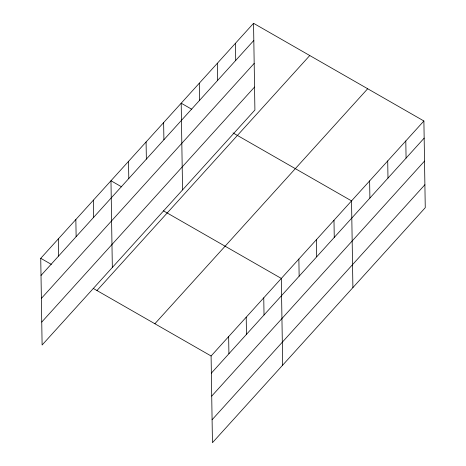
<?xml version="1.0" encoding="UTF-8"?>
<svg xmlns="http://www.w3.org/2000/svg" width="466" height="466" viewBox="0 0 466 466"><rect width="100%" height="100%" fill="white"/><g stroke="black" fill="none" stroke-linecap="round" stroke-linejoin="round"><path stroke-width="0.7" d="M253.551 23.3L254.908 110.017L42.109 345.015L40.746 258.304L253.551 23.3L423.891 120.985L425.254 207.696L212.449 442.7L211.092 355.983L423.891 120.985M41.014 275.447L253.819 40.443M41.375 298.403L254.18 63.405M41.748 322.058L254.547 87.055M96.957 290.539L309.762 55.536M154.875 323.748L367.68 88.75M211.36 373.126L424.165 138.128M211.721 396.088L424.526 161.085M212.094 419.744L424.893 184.74M191.811 109.289L181.192 103.202L182.555 189.918M233.035 132.927L351.539 200.881L352.902 287.598M121.585 186.843L110.972 180.75L112.329 267.467M163.438 210.836L281.313 278.435L282.676 365.152M40.746 258.304L51.365 264.391M93.212 288.39L211.092 355.983M405.804 140.959L406.072 158.102M387.718 160.933L387.986 178.076M369.631 180.907L369.899 198.05M333.982 220.272L334.256 237.415M316.426 239.658L316.699 256.801M298.869 259.044L299.143 276.192M263.756 297.821L264.03 314.964M246.205 317.206L246.473 334.355M235.458 43.274L235.726 60.417M228.649 336.598L228.917 353.741M217.372 63.248L217.639 80.397M199.285 83.228L199.553 100.371M163.636 122.587L163.91 139.73M146.079 141.979L146.353 159.122M128.523 161.364L128.797 178.507M93.416 200.141L93.683 217.284M75.859 219.527L76.127 236.67M58.302 238.912L58.57 256.061"/></g></svg>
